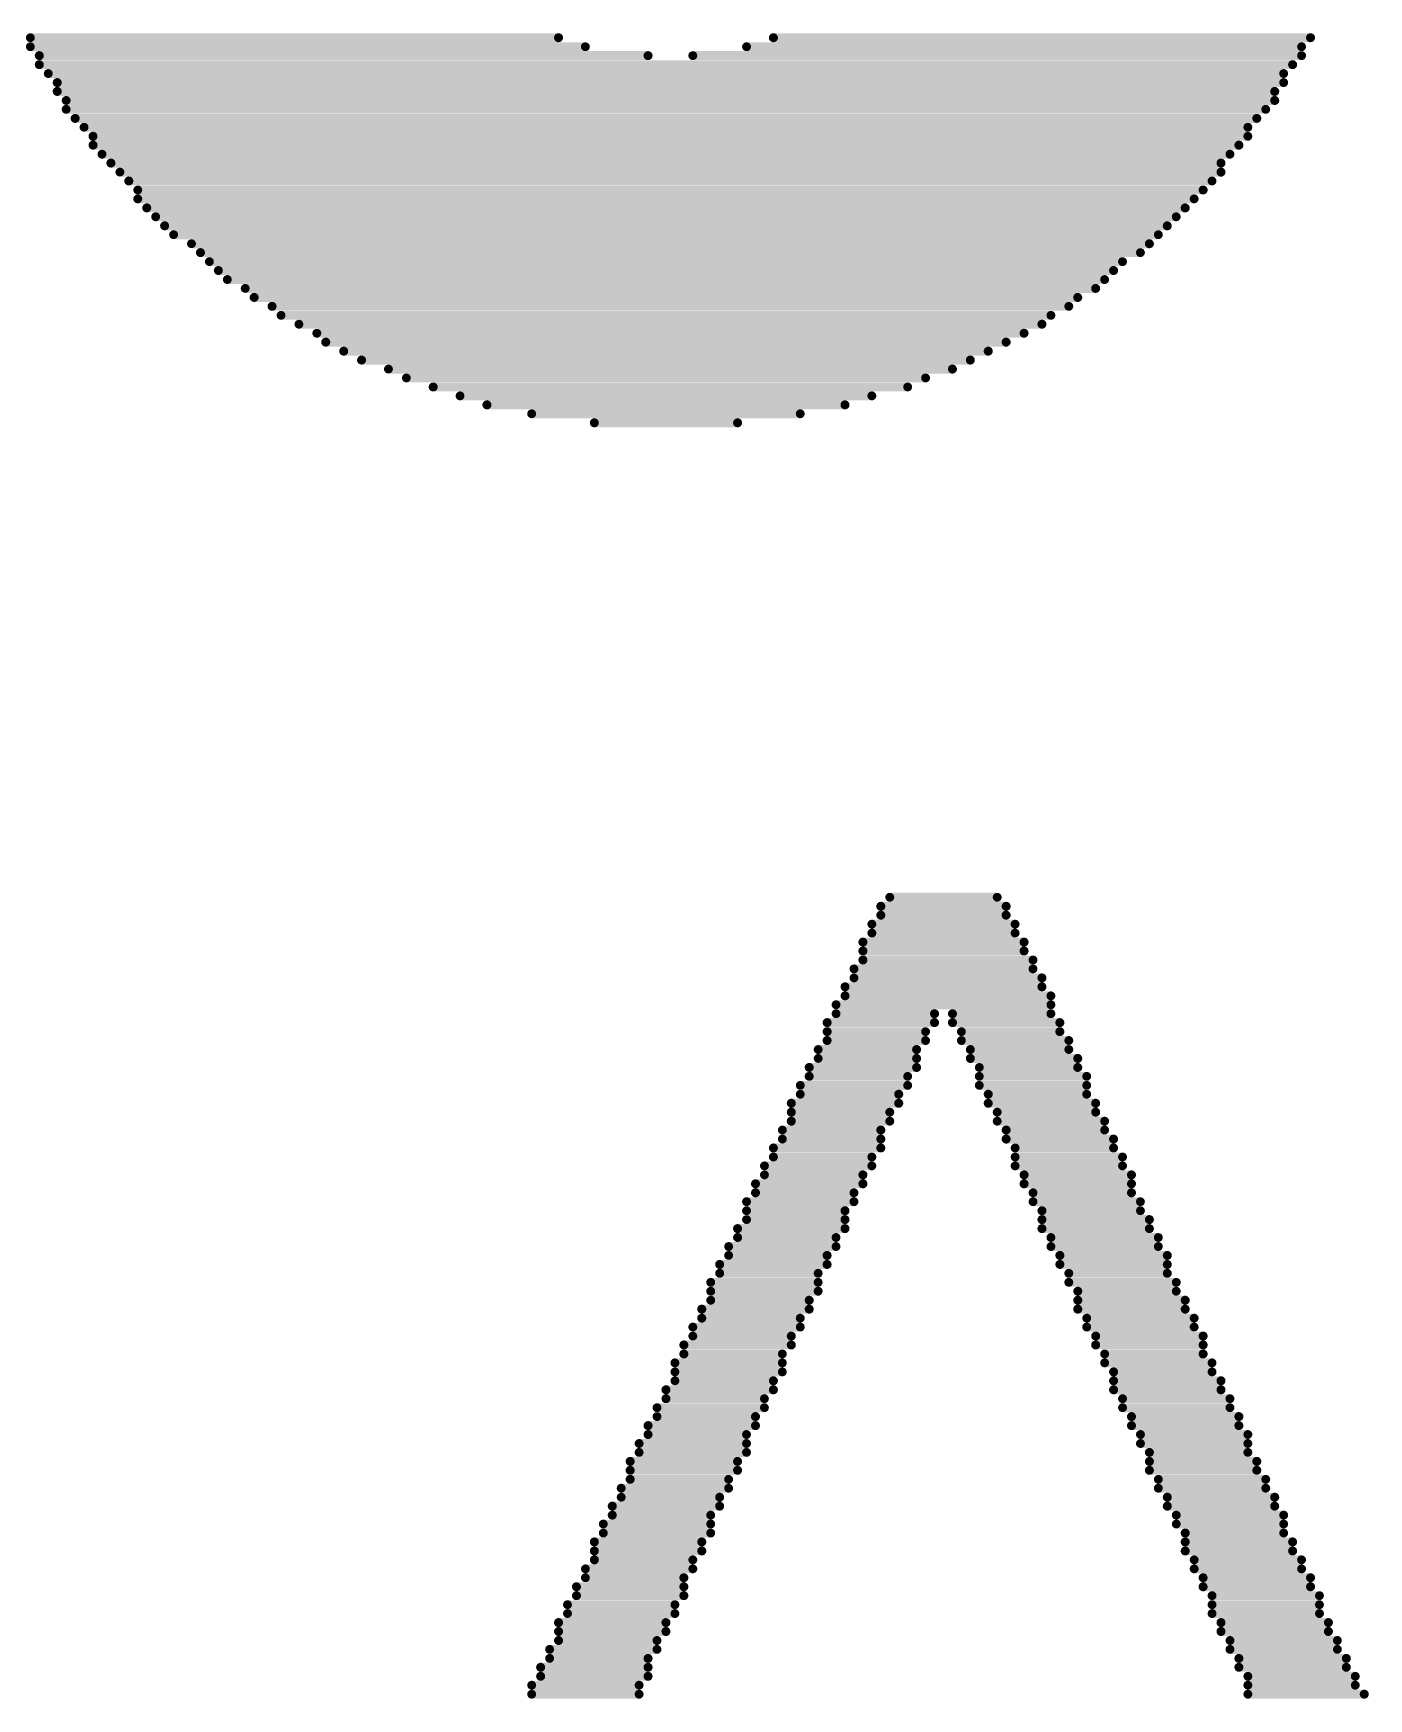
# Model space of a CAD drawing. Header units: millimetres. Extents: x 45 to 209, y 90 to 189.
# Drawn here: x 80.701 to 81.648, y 94.575 to 95.756 of the extents above; entities that cross this region are included whole.
import ezdxf

# ---------------------------------------------------------------- set-up
doc = ezdxf.new("R2010")
doc.units = ezdxf.units.MM
doc.layers.add('TopOverlay', color=2, linetype='Continuous')

# ---------------------------------------------------------------- blocks, each defined once
blk = doc.blocks.new('5394DE47_A0E8_4329_8464_7791B7C19310_62')
at = {"layer": 'TopOverlay', "const_width": 0.00635}
for points in [[(13.019, 1.5973), (13.3937, 1.5973)], [(13.5461, 1.5973), (13.9271, 1.5973)], [(13.019, 1.5909), (13.4127, 1.5909)], [(13.0254, 1.5846), (13.4572, 1.5846)], [(13.4889, 1.5846), (13.9207, 1.5846)], [(13.527, 1.5909), (13.9207, 1.5909)], [(13.0254, 1.5782), (13.9144, 1.5782)], [(13.0317, 1.5719), (13.908, 1.5719)], [(13.0381, 1.5655), (13.908, 1.5655)], [(13.0381, 1.5592), (13.9017, 1.5592)], [(13.0444, 1.5528), (13.9017, 1.5528)], [(13.0444, 1.5465), (13.8953, 1.5465)], [(13.0508, 1.5401), (13.889, 1.5401)], [(13.0571, 1.5338), (13.8826, 1.5338)], [(13.0635, 1.5274), (13.8826, 1.5274)], [(13.0635, 1.5211), (13.8763, 1.5211)], [(13.0698, 1.5147), (13.8699, 1.5147)], [(13.0762, 1.5084), (13.8636, 1.5084)], [(13.0825, 1.502), (13.8636, 1.502)], [(13.0889, 1.4957), (13.8572, 1.4957)], [(13.0952, 1.4893), (13.8509, 1.4893)], [(13.0952, 1.483), (13.8445, 1.483)], [(13.1016, 1.4766), (13.8382, 1.4766)], [(13.1079, 1.4703), (13.8318, 1.4703)], [(13.1143, 1.4639), (13.8255, 1.4639)], [(13.1206, 1.4576), (13.8191, 1.4576)], [(13.1333, 1.4512), (13.8128, 1.4512)], [(13.1397, 1.4449), (13.8064, 1.4449)], [(13.146, 1.4385), (13.7937, 1.4385)], [(13.1524, 1.4322), (13.7874, 1.4322)], [(13.1587, 1.4258), (13.781, 1.4258)], [(13.1714, 1.4195), (13.7747, 1.4195)], [(13.1778, 1.4131), (13.762, 1.4131)], [(13.1905, 1.4068), (13.7556, 1.4068)], [(13.1968, 1.4004), (13.7429, 1.4004)], [(13.2095, 1.3941), (13.7366, 1.3941)], [(13.2222, 1.3877), (13.7239, 1.3877)], [(13.2286, 1.3814), (13.7112, 1.3814)], [(13.2413, 1.375), (13.6985, 1.375)], [(13.254, 1.3687), (13.6858, 1.3687)], [(13.273, 1.3623), (13.6731, 1.3623)], [(13.2857, 1.356), (13.654, 1.356)], [(13.3048, 1.3496), (13.6413, 1.3496)], [(13.3238, 1.3433), (13.6159, 1.3433)], [(13.3429, 1.3369), (13.5969, 1.3369)], [(13.3746, 1.3306), (13.5651, 1.3306)], [(13.4191, 1.3242), (13.5207, 1.3242)], [(13.6223, 0.9813), (13.7112, 0.9813)], [(13.6286, 0.9877), (13.7048, 0.9877)], [(13.6159, 0.9686), (13.7175, 0.9686)], [(13.6223, 0.975), (13.7112, 0.975)], [(13.6096, 0.9559), (13.7239, 0.9559)], [(13.6159, 0.9623), (13.7175, 0.9623)], [(13.6096, 0.9496), (13.7239, 0.9496)], [(13.6096, 0.9432), (13.7302, 0.9432)], [(13.6032, 0.9369), (13.7302, 0.9369)], [(13.6032, 0.9305), (13.7366, 0.9305)], [(13.5969, 0.9242), (13.7366, 0.9242)], [(13.5905, 0.9115), (13.7429, 0.9115)], [(13.5969, 0.9178), (13.7429, 0.9178)], [(13.5842, 0.8988), (13.6604, 0.8988)], [(13.5905, 0.9051), (13.6604, 0.9051)], [(13.6731, 0.9051), (13.7429, 0.9051)], [(13.6731, 0.8988), (13.7493, 0.8988)], [(13.5842, 0.8924), (13.654, 0.8924)], [(13.5842, 0.8861), (13.654, 0.8861)], [(13.6794, 0.8924), (13.7493, 0.8924)], [(13.6794, 0.8861), (13.7556, 0.8861)], [(13.5778, 0.8797), (13.6477, 0.8797)], [(13.5778, 0.8734), (13.6477, 0.8734)], [(13.6858, 0.8797), (13.7556, 0.8797)], [(13.6858, 0.8734), (13.762, 0.8734)], [(13.5715, 0.867), (13.6477, 0.867)], [(13.5715, 0.8607), (13.6413, 0.8607)], [(13.6921, 0.867), (13.762, 0.867)], [(13.6921, 0.8607), (13.7683, 0.8607)], [(13.5651, 0.8543), (13.6413, 0.8543)], [(13.5651, 0.848), (13.635, 0.848)], [(13.6921, 0.8543), (13.7683, 0.8543)], [(13.6985, 0.848), (13.7683, 0.848)], [(13.5588, 0.8416), (13.635, 0.8416)], [(13.6985, 0.8416), (13.7747, 0.8416)], [(13.5588, 0.8353), (13.6286, 0.8353)], [(13.5588, 0.8289), (13.6286, 0.8289)], [(13.7048, 0.8353), (13.7747, 0.8353)], [(13.7048, 0.8289), (13.781, 0.8289)], [(13.5524, 0.8226), (13.6223, 0.8226)], [(13.5524, 0.8162), (13.6223, 0.8162)], [(13.7112, 0.8226), (13.781, 0.8226)], [(13.7112, 0.8162), (13.7874, 0.8162)], [(13.5461, 0.8099), (13.6223, 0.8099)], [(13.5461, 0.8035), (13.6159, 0.8035)], [(13.7175, 0.8099), (13.7874, 0.8099)], [(13.7175, 0.8035), (13.7937, 0.8035)], [(13.5397, 0.7972), (13.6159, 0.7972)], [(13.5397, 0.7908), (13.6096, 0.7908)], [(13.7175, 0.7972), (13.7937, 0.7972)], [(13.7239, 0.7908), (13.8001, 0.7908)], [(13.5334, 0.7845), (13.6096, 0.7845)], [(13.5334, 0.7781), (13.6032, 0.7781)], [(13.7239, 0.7845), (13.8001, 0.7845)], [(13.7302, 0.7781), (13.8001, 0.7781)], [(13.527, 0.7718), (13.6032, 0.7718)], [(13.527, 0.7654), (13.5969, 0.7654)], [(13.7302, 0.7718), (13.8064, 0.7718)], [(13.7366, 0.7654), (13.8064, 0.7654)], [(13.527, 0.7591), (13.5969, 0.7591)], [(13.7366, 0.7591), (13.8128, 0.7591)], [(13.5207, 0.7527), (13.5969, 0.7527)], [(13.5207, 0.7464), (13.5905, 0.7464)], [(13.7366, 0.7527), (13.8128, 0.7527)], [(13.7429, 0.7464), (13.8191, 0.7464)], [(13.5143, 0.74), (13.5905, 0.74)], [(13.5143, 0.7337), (13.5842, 0.7337)], [(13.7429, 0.74), (13.8191, 0.74)], [(13.7493, 0.7337), (13.8255, 0.7337)], [(13.508, 0.7273), (13.5842, 0.7273)], [(13.508, 0.721), (13.5778, 0.721)], [(13.7493, 0.7273), (13.8255, 0.7273)], [(13.7556, 0.721), (13.8255, 0.721)], [(13.5016, 0.7146), (13.5778, 0.7146)], [(13.5016, 0.7083), (13.5778, 0.7083)], [(13.7556, 0.7146), (13.8318, 0.7146)], [(13.762, 0.7083), (13.8318, 0.7083)], [(13.4953, 0.6956), (13.5715, 0.6956)], [(13.5016, 0.7019), (13.5715, 0.7019)], [(13.762, 0.7019), (13.8382, 0.7019)], [(13.762, 0.6956), (13.8382, 0.6956)], [(13.4889, 0.6829), (13.5651, 0.6829)], [(13.4953, 0.6892), (13.5651, 0.6892)], [(13.7683, 0.6892), (13.8445, 0.6892)], [(13.7683, 0.6829), (13.8445, 0.6829)], [(13.4826, 0.6702), (13.5588, 0.6702)], [(13.4889, 0.6765), (13.5588, 0.6765)], [(13.7747, 0.6765), (13.8509, 0.6765)], [(13.7747, 0.6702), (13.8509, 0.6702)], [(13.4826, 0.6638), (13.5524, 0.6638)], [(13.781, 0.6638), (13.8509, 0.6638)], [(13.4762, 0.6575), (13.5524, 0.6575)], [(13.4762, 0.6511), (13.5524, 0.6511)], [(13.781, 0.6575), (13.8572, 0.6575)], [(13.7874, 0.6511), (13.8572, 0.6511)], [(13.4699, 0.6384), (13.5461, 0.6384)], [(13.4762, 0.6448), (13.5461, 0.6448)], [(13.7874, 0.6448), (13.8636, 0.6448)], [(13.7874, 0.6384), (13.8636, 0.6384)], [(13.4635, 0.6257), (13.5397, 0.6257)], [(13.4699, 0.6321), (13.5397, 0.6321)], [(13.7937, 0.6321), (13.8699, 0.6321)], [(13.7937, 0.6257), (13.8699, 0.6257)], [(13.4572, 0.613), (13.5334, 0.613)], [(13.4635, 0.6194), (13.5334, 0.6194)], [(13.8001, 0.6194), (13.8763, 0.6194)], [(13.8001, 0.613), (13.8763, 0.613)], [(13.4508, 0.6003), (13.527, 0.6003)], [(13.4572, 0.6067), (13.527, 0.6067)], [(13.8064, 0.6067), (13.8826, 0.6067)], [(13.8064, 0.6003), (13.8826, 0.6003)], [(13.4445, 0.5876), (13.5207, 0.5876)], [(13.4508, 0.594), (13.527, 0.594)], [(13.8128, 0.594), (13.8826, 0.594)], [(13.8128, 0.5876), (13.889, 0.5876)], [(13.4445, 0.5813), (13.5207, 0.5813)], [(13.8128, 0.5813), (13.889, 0.5813)], [(13.4381, 0.5686), (13.5143, 0.5686)], [(13.4445, 0.5749), (13.5143, 0.5749)], [(13.8191, 0.5749), (13.8953, 0.5749)], [(13.8191, 0.5686), (13.8953, 0.5686)], [(13.4318, 0.5559), (13.508, 0.5559)], [(13.4381, 0.5622), (13.508, 0.5622)], [(13.8255, 0.5622), (13.9017, 0.5622)], [(13.8255, 0.5559), (13.9017, 0.5559)], [(13.4254, 0.5432), (13.5016, 0.5432)], [(13.4318, 0.5495), (13.5016, 0.5495)], [(13.8318, 0.5495), (13.908, 0.5495)], [(13.8318, 0.5432), (13.908, 0.5432)], [(13.4191, 0.5305), (13.4953, 0.5305)], [(13.4254, 0.5368), (13.5016, 0.5368)], [(13.8382, 0.5368), (13.908, 0.5368)], [(13.8382, 0.5305), (13.9144, 0.5305)], [(13.4191, 0.5241), (13.4953, 0.5241)], [(13.4191, 0.5178), (13.4889, 0.5178)], [(13.8382, 0.5241), (13.9144, 0.5241)], [(13.8445, 0.5178), (13.9207, 0.5178)], [(13.4127, 0.5114), (13.4889, 0.5114)], [(13.4127, 0.5051), (13.4826, 0.5051)], [(13.8445, 0.5114), (13.9207, 0.5114)], [(13.8509, 0.5051), (13.9271, 0.5051)], [(13.4064, 0.4987), (13.4826, 0.4987)], [(13.8509, 0.4987), (13.9271, 0.4987)], [(13.4, 0.486), (13.4762, 0.486)], [(13.4064, 0.4924), (13.4826, 0.4924)], [(13.8572, 0.4924), (13.9334, 0.4924)], [(13.8572, 0.486), (13.9334, 0.486)], [(13.3937, 0.4733), (13.4699, 0.4733)], [(13.4, 0.4797), (13.4762, 0.4797)], [(13.8572, 0.4797), (13.9334, 0.4797)], [(13.8636, 0.4733), (13.9398, 0.4733)], [(13.3937, 0.467), (13.4699, 0.467)], [(13.3937, 0.4606), (13.4635, 0.4606)], [(13.8636, 0.467), (13.9398, 0.467)], [(13.8699, 0.4606), (13.9461, 0.4606)], [(13.3873, 0.4543), (13.4635, 0.4543)], [(13.3873, 0.4479), (13.4572, 0.4479)], [(13.8699, 0.4543), (13.9461, 0.4543)], [(13.8763, 0.4479), (13.9525, 0.4479)], [(13.381, 0.4416), (13.4572, 0.4416)], [(13.381, 0.4352), (13.4572, 0.4352)], [(13.8763, 0.4416), (13.9525, 0.4416)], [(13.8826, 0.4352), (13.9588, 0.4352)], [(13.3746, 0.4289), (13.4508, 0.4289)], [(13.3746, 0.4225), (13.4508, 0.4225)], [(13.8826, 0.4289), (13.9588, 0.4289)], [(13.8826, 0.4225), (13.9652, 0.4225)]]:
    blk.add_lwpolyline(points, dxfattribs=at)
at = {"layer": 'TopOverlay', "const_width": 0.00317}
for points in [[(13.0175, 1.5973, 1), (13.0206, 1.5973, 1)], [(13.3921, 1.5973, 1), (13.3953, 1.5973, 1)], [(13.5445, 1.5973, 1), (13.5477, 1.5973, 1)], [(13.9255, 1.5973, 1), (13.9287, 1.5973, 1)], [(13.0175, 1.5909, 1), (13.0206, 1.5909, 1)], [(13.0238, 1.5846, 1), (13.027, 1.5846, 1)], [(13.4112, 1.5909, 1), (13.4143, 1.5909, 1)], [(13.4556, 1.5846, 1), (13.4588, 1.5846, 1)], [(13.4874, 1.5846, 1), (13.4905, 1.5846, 1)], [(13.5255, 1.5909, 1), (13.5286, 1.5909, 1)], [(13.9192, 1.5909, 1), (13.9223, 1.5909, 1)], [(13.9192, 1.5846, 1), (13.9223, 1.5846, 1)], [(13.0238, 1.5782, 1), (13.027, 1.5782, 1)], [(13.0302, 1.5719, 1), (13.0333, 1.5719, 1)], [(13.9065, 1.5719, 1), (13.9096, 1.5719, 1)], [(13.9128, 1.5782, 1), (13.916, 1.5782, 1)], [(13.0365, 1.5655, 1), (13.0397, 1.5655, 1)], [(13.0365, 1.5592, 1), (13.0397, 1.5592, 1)], [(13.9001, 1.5592, 1), (13.9033, 1.5592, 1)], [(13.9065, 1.5655, 1), (13.9096, 1.5655, 1)], [(13.0429, 1.5528, 1), (13.046, 1.5528, 1)], [(13.0429, 1.5465, 1), (13.046, 1.5465, 1)], [(13.8938, 1.5465, 1), (13.8969, 1.5465, 1)], [(13.9001, 1.5528, 1), (13.9033, 1.5528, 1)], [(13.0492, 1.5401, 1), (13.0524, 1.5401, 1)], [(13.0556, 1.5338, 1), (13.0587, 1.5338, 1)], [(13.8811, 1.5338, 1), (13.8842, 1.5338, 1)], [(13.8874, 1.5401, 1), (13.8906, 1.5401, 1)], [(13.0619, 1.5274, 1), (13.0651, 1.5274, 1)], [(13.0619, 1.5211, 1), (13.0651, 1.5211, 1)], [(13.8747, 1.5211, 1), (13.8779, 1.5211, 1)], [(13.8811, 1.5274, 1), (13.8842, 1.5274, 1)], [(13.0683, 1.5147, 1), (13.0714, 1.5147, 1)], [(13.8684, 1.5147, 1), (13.8715, 1.5147, 1)], [(13.0746, 1.5084, 1), (13.0778, 1.5084, 1)], [(13.081, 1.502, 1), (13.0841, 1.502, 1)], [(13.862, 1.5084, 1), (13.8652, 1.5084, 1)], [(13.862, 1.502, 1), (13.8652, 1.502, 1)], [(13.0873, 1.4957, 1), (13.0905, 1.4957, 1)], [(13.0937, 1.4893, 1), (13.0968, 1.4893, 1)], [(13.8493, 1.4893, 1), (13.8525, 1.4893, 1)], [(13.8557, 1.4957, 1), (13.8588, 1.4957, 1)], [(13.0937, 1.483, 1), (13.0968, 1.483, 1)], [(13.1, 1.4766, 1), (13.1032, 1.4766, 1)], [(13.8366, 1.4766, 1), (13.8398, 1.4766, 1)], [(13.843, 1.483, 1), (13.8461, 1.483, 1)], [(13.1064, 1.4703, 1), (13.1095, 1.4703, 1)], [(13.1127, 1.4639, 1), (13.1159, 1.4639, 1)], [(13.8239, 1.4639, 1), (13.8271, 1.4639, 1)], [(13.8303, 1.4703, 1), (13.8334, 1.4703, 1)], [(13.1191, 1.4576, 1), (13.1222, 1.4576, 1)], [(13.1318, 1.4512, 1), (13.1349, 1.4512, 1)], [(13.8112, 1.4512, 1), (13.8144, 1.4512, 1)], [(13.8176, 1.4576, 1), (13.8207, 1.4576, 1)], [(13.1381, 1.4449, 1), (13.1413, 1.4449, 1)], [(13.1445, 1.4385, 1), (13.1476, 1.4385, 1)], [(13.7922, 1.4385, 1), (13.7953, 1.4385, 1)], [(13.8049, 1.4449, 1), (13.808, 1.4449, 1)], [(13.1508, 1.4322, 1), (13.154, 1.4322, 1)], [(13.7858, 1.4322, 1), (13.789, 1.4322, 1)], [(13.1572, 1.4258, 1), (13.1603, 1.4258, 1)], [(13.1699, 1.4195, 1), (13.173, 1.4195, 1)], [(13.7731, 1.4195, 1), (13.7763, 1.4195, 1)], [(13.7795, 1.4258, 1), (13.7826, 1.4258, 1)], [(13.1762, 1.4131, 1), (13.1794, 1.4131, 1)], [(13.1889, 1.4068, 1), (13.1921, 1.4068, 1)], [(13.7541, 1.4068, 1), (13.7572, 1.4068, 1)], [(13.7604, 1.4131, 1), (13.7636, 1.4131, 1)], [(13.1953, 1.4004, 1), (13.1984, 1.4004, 1)], [(13.208, 1.3941, 1), (13.2111, 1.3941, 1)], [(13.735, 1.3941, 1), (13.7382, 1.3941, 1)], [(13.7414, 1.4004, 1), (13.7445, 1.4004, 1)], [(13.2207, 1.3877, 1), (13.2238, 1.3877, 1)], [(13.227, 1.3814, 1), (13.2302, 1.3814, 1)], [(13.7096, 1.3814, 1), (13.7128, 1.3814, 1)], [(13.7223, 1.3877, 1), (13.7255, 1.3877, 1)], [(13.2397, 1.375, 1), (13.2429, 1.375, 1)], [(13.2524, 1.3687, 1), (13.2556, 1.3687, 1)], [(13.6842, 1.3687, 1), (13.6874, 1.3687, 1)], [(13.6969, 1.375, 1), (13.7001, 1.375, 1)], [(13.2715, 1.3623, 1), (13.2746, 1.3623, 1)], [(13.2842, 1.356, 1), (13.2873, 1.356, 1)], [(13.6525, 1.356, 1), (13.6556, 1.356, 1)], [(13.6715, 1.3623, 1), (13.6747, 1.3623, 1)], [(13.3032, 1.3496, 1), (13.3064, 1.3496, 1)], [(13.6398, 1.3496, 1), (13.6429, 1.3496, 1)], [(13.3223, 1.3433, 1), (13.3254, 1.3433, 1)], [(13.3413, 1.3369, 1), (13.3445, 1.3369, 1)], [(13.5953, 1.3369, 1), (13.5985, 1.3369, 1)], [(13.6144, 1.3433, 1), (13.6175, 1.3433, 1)], [(13.3731, 1.3306, 1), (13.3762, 1.3306, 1)], [(13.4175, 1.3242, 1), (13.4207, 1.3242, 1)], [(13.5191, 1.3242, 1), (13.5223, 1.3242, 1)], [(13.5636, 1.3306, 1), (13.5667, 1.3306, 1)], [(13.6207, 0.9813, 1), (13.6239, 0.9813, 1)], [(13.6271, 0.9877, 1), (13.6302, 0.9877, 1)], [(13.7033, 0.9877, 1), (13.7064, 0.9877, 1)], [(13.7096, 0.9813, 1), (13.7128, 0.9813, 1)], [(13.6144, 0.9686, 1), (13.6175, 0.9686, 1)], [(13.6207, 0.975, 1), (13.6239, 0.975, 1)], [(13.7096, 0.975, 1), (13.7128, 0.975, 1)], [(13.716, 0.9686, 1), (13.7191, 0.9686, 1)], [(13.608, 0.9559, 1), (13.6112, 0.9559, 1)], [(13.6144, 0.9623, 1), (13.6175, 0.9623, 1)], [(13.716, 0.9623, 1), (13.7191, 0.9623, 1)], [(13.7223, 0.9559, 1), (13.7255, 0.9559, 1)], [(13.608, 0.9496, 1), (13.6112, 0.9496, 1)], [(13.608, 0.9432, 1), (13.6112, 0.9432, 1)], [(13.7223, 0.9496, 1), (13.7255, 0.9496, 1)], [(13.7287, 0.9432, 1), (13.7318, 0.9432, 1)], [(13.6017, 0.9369, 1), (13.6048, 0.9369, 1)], [(13.6017, 0.9305, 1), (13.6048, 0.9305, 1)], [(13.7287, 0.9369, 1), (13.7318, 0.9369, 1)], [(13.735, 0.9305, 1), (13.7382, 0.9305, 1)], [(13.5953, 0.9242, 1), (13.5985, 0.9242, 1)], [(13.735, 0.9242, 1), (13.7382, 0.9242, 1)], [(13.589, 0.9115, 1), (13.5921, 0.9115, 1)], [(13.5953, 0.9178, 1), (13.5985, 0.9178, 1)], [(13.7414, 0.9178, 1), (13.7445, 0.9178, 1)], [(13.7414, 0.9115, 1), (13.7445, 0.9115, 1)], [(13.5826, 0.8988, 1), (13.5858, 0.8988, 1)], [(13.589, 0.9051, 1), (13.5921, 0.9051, 1)], [(13.6588, 0.9051, 1), (13.662, 0.9051, 1)], [(13.6588, 0.8988, 1), (13.662, 0.8988, 1)], [(13.6715, 0.9051, 1), (13.6747, 0.9051, 1)], [(13.6715, 0.8988, 1), (13.6747, 0.8988, 1)], [(13.7414, 0.9051, 1), (13.7445, 0.9051, 1)], [(13.7477, 0.8988, 1), (13.7509, 0.8988, 1)], [(13.5826, 0.8924, 1), (13.5858, 0.8924, 1)], [(13.5826, 0.8861, 1), (13.5858, 0.8861, 1)], [(13.6525, 0.8924, 1), (13.6556, 0.8924, 1)], [(13.6525, 0.8861, 1), (13.6556, 0.8861, 1)], [(13.6779, 0.8924, 1), (13.681, 0.8924, 1)], [(13.6779, 0.8861, 1), (13.681, 0.8861, 1)], [(13.7477, 0.8924, 1), (13.7509, 0.8924, 1)], [(13.7541, 0.8861, 1), (13.7572, 0.8861, 1)], [(13.5763, 0.8797, 1), (13.5794, 0.8797, 1)], [(13.5763, 0.8734, 1), (13.5794, 0.8734, 1)], [(13.6461, 0.8797, 1), (13.6493, 0.8797, 1)], [(13.6461, 0.8734, 1), (13.6493, 0.8734, 1)], [(13.6842, 0.8797, 1), (13.6874, 0.8797, 1)], [(13.6842, 0.8734, 1), (13.6874, 0.8734, 1)], [(13.7541, 0.8797, 1), (13.7572, 0.8797, 1)], [(13.7604, 0.8734, 1), (13.7636, 0.8734, 1)], [(13.5699, 0.867, 1), (13.5731, 0.867, 1)], [(13.5699, 0.8607, 1), (13.5731, 0.8607, 1)], [(13.6398, 0.8607, 1), (13.6429, 0.8607, 1)], [(13.6461, 0.867, 1), (13.6493, 0.867, 1)], [(13.6906, 0.867, 1), (13.6937, 0.867, 1)], [(13.6906, 0.8607, 1), (13.6937, 0.8607, 1)], [(13.7604, 0.867, 1), (13.7636, 0.867, 1)], [(13.7668, 0.8607, 1), (13.7699, 0.8607, 1)], [(13.5636, 0.8543, 1), (13.5667, 0.8543, 1)], [(13.5636, 0.848, 1), (13.5667, 0.848, 1)], [(13.6334, 0.848, 1), (13.6366, 0.848, 1)], [(13.6398, 0.8543, 1), (13.6429, 0.8543, 1)], [(13.6906, 0.8543, 1), (13.6937, 0.8543, 1)], [(13.6969, 0.848, 1), (13.7001, 0.848, 1)], [(13.7668, 0.8543, 1), (13.7699, 0.8543, 1)], [(13.7668, 0.848, 1), (13.7699, 0.848, 1)], [(13.5572, 0.8416, 1), (13.5604, 0.8416, 1)], [(13.6334, 0.8416, 1), (13.6366, 0.8416, 1)], [(13.6969, 0.8416, 1), (13.7001, 0.8416, 1)], [(13.7731, 0.8416, 1), (13.7763, 0.8416, 1)], [(13.5572, 0.8353, 1), (13.5604, 0.8353, 1)], [(13.5572, 0.8289, 1), (13.5604, 0.8289, 1)], [(13.6271, 0.8353, 1), (13.6302, 0.8353, 1)], [(13.6271, 0.8289, 1), (13.6302, 0.8289, 1)], [(13.7033, 0.8353, 1), (13.7064, 0.8353, 1)], [(13.7033, 0.8289, 1), (13.7064, 0.8289, 1)], [(13.7731, 0.8353, 1), (13.7763, 0.8353, 1)], [(13.7795, 0.8289, 1), (13.7826, 0.8289, 1)], [(13.5509, 0.8226, 1), (13.554, 0.8226, 1)], [(13.5509, 0.8162, 1), (13.554, 0.8162, 1)], [(13.6207, 0.8226, 1), (13.6239, 0.8226, 1)], [(13.6207, 0.8162, 1), (13.6239, 0.8162, 1)], [(13.7096, 0.8226, 1), (13.7128, 0.8226, 1)], [(13.7096, 0.8162, 1), (13.7128, 0.8162, 1)], [(13.7795, 0.8226, 1), (13.7826, 0.8226, 1)], [(13.7858, 0.8162, 1), (13.789, 0.8162, 1)], [(13.5445, 0.8099, 1), (13.5477, 0.8099, 1)], [(13.5445, 0.8035, 1), (13.5477, 0.8035, 1)], [(13.6144, 0.8035, 1), (13.6175, 0.8035, 1)], [(13.6207, 0.8099, 1), (13.6239, 0.8099, 1)], [(13.716, 0.8099, 1), (13.7191, 0.8099, 1)], [(13.716, 0.8035, 1), (13.7191, 0.8035, 1)], [(13.7858, 0.8099, 1), (13.789, 0.8099, 1)], [(13.7922, 0.8035, 1), (13.7953, 0.8035, 1)], [(13.5382, 0.7972, 1), (13.5413, 0.7972, 1)], [(13.5382, 0.7908, 1), (13.5413, 0.7908, 1)], [(13.608, 0.7908, 1), (13.6112, 0.7908, 1)], [(13.6144, 0.7972, 1), (13.6175, 0.7972, 1)], [(13.716, 0.7972, 1), (13.7191, 0.7972, 1)], [(13.7223, 0.7908, 1), (13.7255, 0.7908, 1)], [(13.7922, 0.7972, 1), (13.7953, 0.7972, 1)], [(13.7985, 0.7908, 1), (13.8017, 0.7908, 1)], [(13.5318, 0.7845, 1), (13.535, 0.7845, 1)], [(13.5318, 0.7781, 1), (13.535, 0.7781, 1)], [(13.6017, 0.7781, 1), (13.6048, 0.7781, 1)], [(13.608, 0.7845, 1), (13.6112, 0.7845, 1)], [(13.7223, 0.7845, 1), (13.7255, 0.7845, 1)], [(13.7287, 0.7781, 1), (13.7318, 0.7781, 1)], [(13.7985, 0.7845, 1), (13.8017, 0.7845, 1)], [(13.7985, 0.7781, 1), (13.8017, 0.7781, 1)], [(13.5255, 0.7718, 1), (13.5286, 0.7718, 1)], [(13.5255, 0.7654, 1), (13.5286, 0.7654, 1)], [(13.5953, 0.7654, 1), (13.5985, 0.7654, 1)], [(13.6017, 0.7718, 1), (13.6048, 0.7718, 1)], [(13.7287, 0.7718, 1), (13.7318, 0.7718, 1)], [(13.735, 0.7654, 1), (13.7382, 0.7654, 1)], [(13.8049, 0.7718, 1), (13.808, 0.7718, 1)], [(13.8049, 0.7654, 1), (13.808, 0.7654, 1)], [(13.5255, 0.7591, 1), (13.5286, 0.7591, 1)], [(13.5953, 0.7591, 1), (13.5985, 0.7591, 1)], [(13.735, 0.7591, 1), (13.7382, 0.7591, 1)], [(13.8112, 0.7591, 1), (13.8144, 0.7591, 1)], [(13.5191, 0.7527, 1), (13.5223, 0.7527, 1)], [(13.5191, 0.7464, 1), (13.5223, 0.7464, 1)], [(13.589, 0.7464, 1), (13.5921, 0.7464, 1)], [(13.5953, 0.7527, 1), (13.5985, 0.7527, 1)], [(13.735, 0.7527, 1), (13.7382, 0.7527, 1)], [(13.7414, 0.7464, 1), (13.7445, 0.7464, 1)], [(13.8112, 0.7527, 1), (13.8144, 0.7527, 1)], [(13.8176, 0.7464, 1), (13.8207, 0.7464, 1)], [(13.5128, 0.74, 1), (13.5159, 0.74, 1)], [(13.5128, 0.7337, 1), (13.5159, 0.7337, 1)], [(13.5826, 0.7337, 1), (13.5858, 0.7337, 1)], [(13.589, 0.74, 1), (13.5921, 0.74, 1)], [(13.7414, 0.74, 1), (13.7445, 0.74, 1)], [(13.7477, 0.7337, 1), (13.7509, 0.7337, 1)], [(13.8176, 0.74, 1), (13.8207, 0.74, 1)], [(13.8239, 0.7337, 1), (13.8271, 0.7337, 1)], [(13.5064, 0.7273, 1), (13.5096, 0.7273, 1)], [(13.5064, 0.721, 1), (13.5096, 0.721, 1)], [(13.5763, 0.721, 1), (13.5794, 0.721, 1)], [(13.5826, 0.7273, 1), (13.5858, 0.7273, 1)], [(13.7477, 0.7273, 1), (13.7509, 0.7273, 1)], [(13.7541, 0.721, 1), (13.7572, 0.721, 1)], [(13.8239, 0.7273, 1), (13.8271, 0.7273, 1)], [(13.8239, 0.721, 1), (13.8271, 0.721, 1)], [(13.5001, 0.7146, 1), (13.5032, 0.7146, 1)], [(13.5001, 0.7083, 1), (13.5032, 0.7083, 1)], [(13.5763, 0.7146, 1), (13.5794, 0.7146, 1)], [(13.5763, 0.7083, 1), (13.5794, 0.7083, 1)], [(13.7541, 0.7146, 1), (13.7572, 0.7146, 1)], [(13.7604, 0.7083, 1), (13.7636, 0.7083, 1)], [(13.8303, 0.7146, 1), (13.8334, 0.7146, 1)], [(13.8303, 0.7083, 1), (13.8334, 0.7083, 1)], [(13.4937, 0.6956, 1), (13.4969, 0.6956, 1)], [(13.5001, 0.7019, 1), (13.5032, 0.7019, 1)], [(13.5699, 0.7019, 1), (13.5731, 0.7019, 1)], [(13.5699, 0.6956, 1), (13.5731, 0.6956, 1)], [(13.7604, 0.7019, 1), (13.7636, 0.7019, 1)], [(13.7604, 0.6956, 1), (13.7636, 0.6956, 1)], [(13.8366, 0.7019, 1), (13.8398, 0.7019, 1)], [(13.8366, 0.6956, 1), (13.8398, 0.6956, 1)], [(13.4874, 0.6829, 1), (13.4905, 0.6829, 1)], [(13.4937, 0.6892, 1), (13.4969, 0.6892, 1)], [(13.5636, 0.6892, 1), (13.5667, 0.6892, 1)], [(13.5636, 0.6829, 1), (13.5667, 0.6829, 1)], [(13.7668, 0.6892, 1), (13.7699, 0.6892, 1)], [(13.7668, 0.6829, 1), (13.7699, 0.6829, 1)], [(13.843, 0.6892, 1), (13.8461, 0.6892, 1)], [(13.843, 0.6829, 1), (13.8461, 0.6829, 1)], [(13.481, 0.6702, 1), (13.4842, 0.6702, 1)], [(13.4874, 0.6765, 1), (13.4905, 0.6765, 1)], [(13.5572, 0.6765, 1), (13.5604, 0.6765, 1)], [(13.5572, 0.6702, 1), (13.5604, 0.6702, 1)], [(13.7731, 0.6765, 1), (13.7763, 0.6765, 1)], [(13.7731, 0.6702, 1), (13.7763, 0.6702, 1)], [(13.8493, 0.6765, 1), (13.8525, 0.6765, 1)], [(13.8493, 0.6702, 1), (13.8525, 0.6702, 1)], [(13.481, 0.6638, 1), (13.4842, 0.6638, 1)], [(13.5509, 0.6638, 1), (13.554, 0.6638, 1)], [(13.7795, 0.6638, 1), (13.7826, 0.6638, 1)], [(13.8493, 0.6638, 1), (13.8525, 0.6638, 1)], [(13.4747, 0.6575, 1), (13.4778, 0.6575, 1)], [(13.4747, 0.6511, 1), (13.4778, 0.6511, 1)], [(13.5509, 0.6575, 1), (13.554, 0.6575, 1)], [(13.5509, 0.6511, 1), (13.554, 0.6511, 1)], [(13.7795, 0.6575, 1), (13.7826, 0.6575, 1)], [(13.7858, 0.6511, 1), (13.789, 0.6511, 1)], [(13.8557, 0.6575, 1), (13.8588, 0.6575, 1)], [(13.8557, 0.6511, 1), (13.8588, 0.6511, 1)], [(13.4683, 0.6384, 1), (13.4715, 0.6384, 1)], [(13.4747, 0.6448, 1), (13.4778, 0.6448, 1)], [(13.5445, 0.6448, 1), (13.5477, 0.6448, 1)], [(13.5445, 0.6384, 1), (13.5477, 0.6384, 1)], [(13.7858, 0.6448, 1), (13.789, 0.6448, 1)], [(13.7858, 0.6384, 1), (13.789, 0.6384, 1)], [(13.862, 0.6448, 1), (13.8652, 0.6448, 1)], [(13.862, 0.6384, 1), (13.8652, 0.6384, 1)], [(13.462, 0.6257, 1), (13.4651, 0.6257, 1)], [(13.4683, 0.6321, 1), (13.4715, 0.6321, 1)], [(13.5382, 0.6321, 1), (13.5413, 0.6321, 1)], [(13.5382, 0.6257, 1), (13.5413, 0.6257, 1)], [(13.7922, 0.6321, 1), (13.7953, 0.6321, 1)], [(13.7922, 0.6257, 1), (13.7953, 0.6257, 1)], [(13.8684, 0.6321, 1), (13.8715, 0.6321, 1)], [(13.8684, 0.6257, 1), (13.8715, 0.6257, 1)], [(13.4556, 0.613, 1), (13.4588, 0.613, 1)], [(13.462, 0.6194, 1), (13.4651, 0.6194, 1)], [(13.5318, 0.6194, 1), (13.535, 0.6194, 1)], [(13.5318, 0.613, 1), (13.535, 0.613, 1)], [(13.7985, 0.6194, 1), (13.8017, 0.6194, 1)], [(13.7985, 0.613, 1), (13.8017, 0.613, 1)], [(13.8747, 0.6194, 1), (13.8779, 0.6194, 1)], [(13.8747, 0.613, 1), (13.8779, 0.613, 1)], [(13.4493, 0.6003, 1), (13.4524, 0.6003, 1)], [(13.4556, 0.6067, 1), (13.4588, 0.6067, 1)], [(13.5255, 0.6067, 1), (13.5286, 0.6067, 1)], [(13.5255, 0.6003, 1), (13.5286, 0.6003, 1)], [(13.8049, 0.6067, 1), (13.808, 0.6067, 1)], [(13.8049, 0.6003, 1), (13.808, 0.6003, 1)], [(13.8811, 0.6067, 1), (13.8842, 0.6067, 1)], [(13.8811, 0.6003, 1), (13.8842, 0.6003, 1)], [(13.4429, 0.5876, 1), (13.4461, 0.5876, 1)], [(13.4493, 0.594, 1), (13.4524, 0.594, 1)], [(13.5191, 0.5876, 1), (13.5223, 0.5876, 1)], [(13.5255, 0.594, 1), (13.5286, 0.594, 1)], [(13.8112, 0.594, 1), (13.8144, 0.594, 1)], [(13.8112, 0.5876, 1), (13.8144, 0.5876, 1)], [(13.8811, 0.594, 1), (13.8842, 0.594, 1)], [(13.8874, 0.5876, 1), (13.8906, 0.5876, 1)], [(13.4429, 0.5813, 1), (13.4461, 0.5813, 1)], [(13.5191, 0.5813, 1), (13.5223, 0.5813, 1)], [(13.8112, 0.5813, 1), (13.8144, 0.5813, 1)], [(13.8874, 0.5813, 1), (13.8906, 0.5813, 1)], [(13.4366, 0.5686, 1), (13.4397, 0.5686, 1)], [(13.4429, 0.5749, 1), (13.4461, 0.5749, 1)], [(13.5128, 0.5749, 1), (13.5159, 0.5749, 1)], [(13.5128, 0.5686, 1), (13.5159, 0.5686, 1)], [(13.8176, 0.5749, 1), (13.8207, 0.5749, 1)], [(13.8176, 0.5686, 1), (13.8207, 0.5686, 1)], [(13.8938, 0.5749, 1), (13.8969, 0.5749, 1)], [(13.8938, 0.5686, 1), (13.8969, 0.5686, 1)], [(13.4302, 0.5559, 1), (13.4334, 0.5559, 1)], [(13.4366, 0.5622, 1), (13.4397, 0.5622, 1)], [(13.5064, 0.5622, 1), (13.5096, 0.5622, 1)], [(13.5064, 0.5559, 1), (13.5096, 0.5559, 1)], [(13.8239, 0.5622, 1), (13.8271, 0.5622, 1)], [(13.8239, 0.5559, 1), (13.8271, 0.5559, 1)], [(13.9001, 0.5622, 1), (13.9033, 0.5622, 1)], [(13.9001, 0.5559, 1), (13.9033, 0.5559, 1)], [(13.4239, 0.5432, 1), (13.427, 0.5432, 1)], [(13.4302, 0.5495, 1), (13.4334, 0.5495, 1)], [(13.5001, 0.5495, 1), (13.5032, 0.5495, 1)], [(13.5001, 0.5432, 1), (13.5032, 0.5432, 1)], [(13.8303, 0.5495, 1), (13.8334, 0.5495, 1)], [(13.8303, 0.5432, 1), (13.8334, 0.5432, 1)], [(13.9065, 0.5495, 1), (13.9096, 0.5495, 1)], [(13.9065, 0.5432, 1), (13.9096, 0.5432, 1)], [(13.4175, 0.5305, 1), (13.4207, 0.5305, 1)], [(13.4239, 0.5368, 1), (13.427, 0.5368, 1)], [(13.4937, 0.5305, 1), (13.4969, 0.5305, 1)], [(13.5001, 0.5368, 1), (13.5032, 0.5368, 1)], [(13.8366, 0.5368, 1), (13.8398, 0.5368, 1)], [(13.8366, 0.5305, 1), (13.8398, 0.5305, 1)], [(13.9065, 0.5368, 1), (13.9096, 0.5368, 1)], [(13.9128, 0.5305, 1), (13.916, 0.5305, 1)], [(13.4175, 0.5241, 1), (13.4207, 0.5241, 1)], [(13.4175, 0.5178, 1), (13.4207, 0.5178, 1)], [(13.4874, 0.5178, 1), (13.4905, 0.5178, 1)], [(13.4937, 0.5241, 1), (13.4969, 0.5241, 1)], [(13.8366, 0.5241, 1), (13.8398, 0.5241, 1)], [(13.843, 0.5178, 1), (13.8461, 0.5178, 1)], [(13.9128, 0.5241, 1), (13.916, 0.5241, 1)], [(13.9192, 0.5178, 1), (13.9223, 0.5178, 1)], [(13.4112, 0.5114, 1), (13.4143, 0.5114, 1)], [(13.4112, 0.5051, 1), (13.4143, 0.5051, 1)], [(13.481, 0.5051, 1), (13.4842, 0.5051, 1)], [(13.4874, 0.5114, 1), (13.4905, 0.5114, 1)], [(13.843, 0.5114, 1), (13.8461, 0.5114, 1)], [(13.8493, 0.5051, 1), (13.8525, 0.5051, 1)], [(13.9192, 0.5114, 1), (13.9223, 0.5114, 1)], [(13.9255, 0.5051, 1), (13.9287, 0.5051, 1)], [(13.4048, 0.4987, 1), (13.408, 0.4987, 1)], [(13.481, 0.4987, 1), (13.4842, 0.4987, 1)], [(13.8493, 0.4987, 1), (13.8525, 0.4987, 1)], [(13.9255, 0.4987, 1), (13.9287, 0.4987, 1)], [(13.3985, 0.486, 1), (13.4016, 0.486, 1)], [(13.4048, 0.4924, 1), (13.408, 0.4924, 1)], [(13.4747, 0.486, 1), (13.4778, 0.486, 1)], [(13.481, 0.4924, 1), (13.4842, 0.4924, 1)], [(13.8557, 0.4924, 1), (13.8588, 0.4924, 1)], [(13.8557, 0.486, 1), (13.8588, 0.486, 1)], [(13.9319, 0.4924, 1), (13.935, 0.4924, 1)], [(13.9319, 0.486, 1), (13.935, 0.486, 1)], [(13.3921, 0.4733, 1), (13.3953, 0.4733, 1)], [(13.3985, 0.4797, 1), (13.4016, 0.4797, 1)], [(13.4683, 0.4733, 1), (13.4715, 0.4733, 1)], [(13.4747, 0.4797, 1), (13.4778, 0.4797, 1)], [(13.8557, 0.4797, 1), (13.8588, 0.4797, 1)], [(13.862, 0.4733, 1), (13.8652, 0.4733, 1)], [(13.9319, 0.4797, 1), (13.935, 0.4797, 1)], [(13.9382, 0.4733, 1), (13.9414, 0.4733, 1)], [(13.3921, 0.467, 1), (13.3953, 0.467, 1)], [(13.3921, 0.4606, 1), (13.3953, 0.4606, 1)], [(13.462, 0.4606, 1), (13.4651, 0.4606, 1)], [(13.4683, 0.467, 1), (13.4715, 0.467, 1)], [(13.862, 0.467, 1), (13.8652, 0.467, 1)], [(13.8684, 0.4606, 1), (13.8715, 0.4606, 1)], [(13.9382, 0.467, 1), (13.9414, 0.467, 1)], [(13.9446, 0.4606, 1), (13.9477, 0.4606, 1)], [(13.3858, 0.4543, 1), (13.3889, 0.4543, 1)], [(13.3858, 0.4479, 1), (13.3889, 0.4479, 1)], [(13.4556, 0.4479, 1), (13.4588, 0.4479, 1)], [(13.462, 0.4543, 1), (13.4651, 0.4543, 1)], [(13.8684, 0.4543, 1), (13.8715, 0.4543, 1)], [(13.8747, 0.4479, 1), (13.8779, 0.4479, 1)], [(13.9446, 0.4543, 1), (13.9477, 0.4543, 1)], [(13.9509, 0.4479, 1), (13.9541, 0.4479, 1)], [(13.3794, 0.4416, 1), (13.3826, 0.4416, 1)], [(13.3794, 0.4352, 1), (13.3826, 0.4352, 1)], [(13.4556, 0.4416, 1), (13.4588, 0.4416, 1)], [(13.4556, 0.4352, 1), (13.4588, 0.4352, 1)], [(13.8747, 0.4416, 1), (13.8779, 0.4416, 1)], [(13.8811, 0.4352, 1), (13.8842, 0.4352, 1)], [(13.9509, 0.4416, 1), (13.9541, 0.4416, 1)], [(13.9573, 0.4352, 1), (13.9604, 0.4352, 1)], [(13.3731, 0.4289, 1), (13.3762, 0.4289, 1)], [(13.3731, 0.4225, 1), (13.3762, 0.4225, 1)], [(13.4493, 0.4289, 1), (13.4524, 0.4289, 1)], [(13.4493, 0.4225, 1), (13.4524, 0.4225, 1)], [(13.8811, 0.4289, 1), (13.8842, 0.4289, 1)], [(13.8811, 0.4225, 1), (13.8842, 0.4225, 1)], [(13.9573, 0.4289, 1), (13.9604, 0.4289, 1)], [(13.9636, 0.4225, 1), (13.9668, 0.4225, 1)]]:
    blk.add_lwpolyline(points, format="xyb", close=True, dxfattribs=at)

msp = doc.modelspace()

# ---------------------------------------------------------------- block references
at = {"rotation": 360}
msp.add_blockref('5394DE47_A0E8_4329_8464_7791B7C19310_62', (67.6797, 94.1556), dxfattribs=at)

doc.saveas('drawing.dxf')
